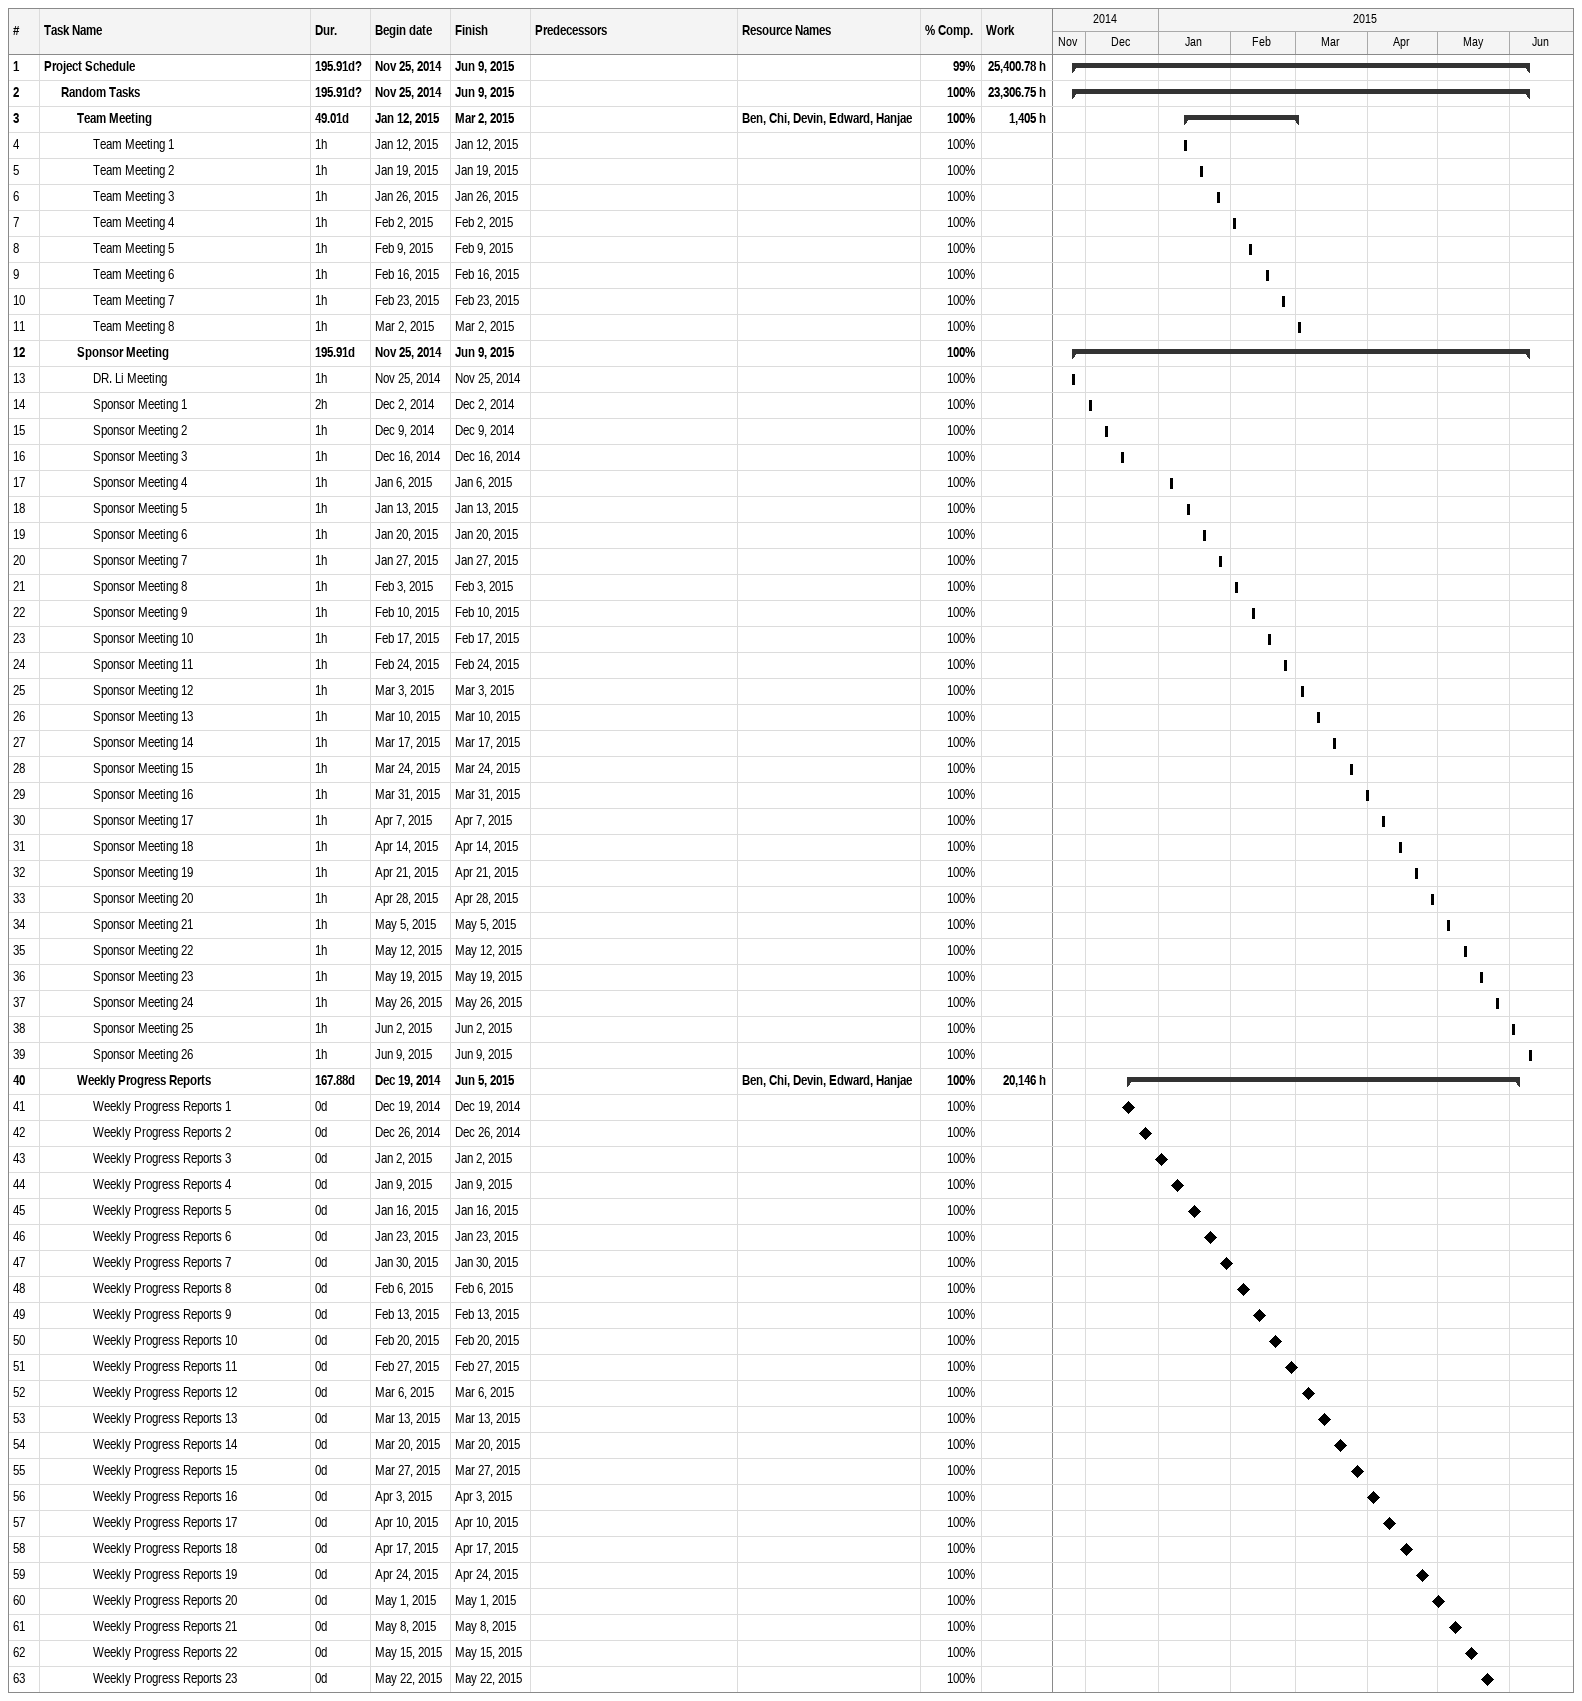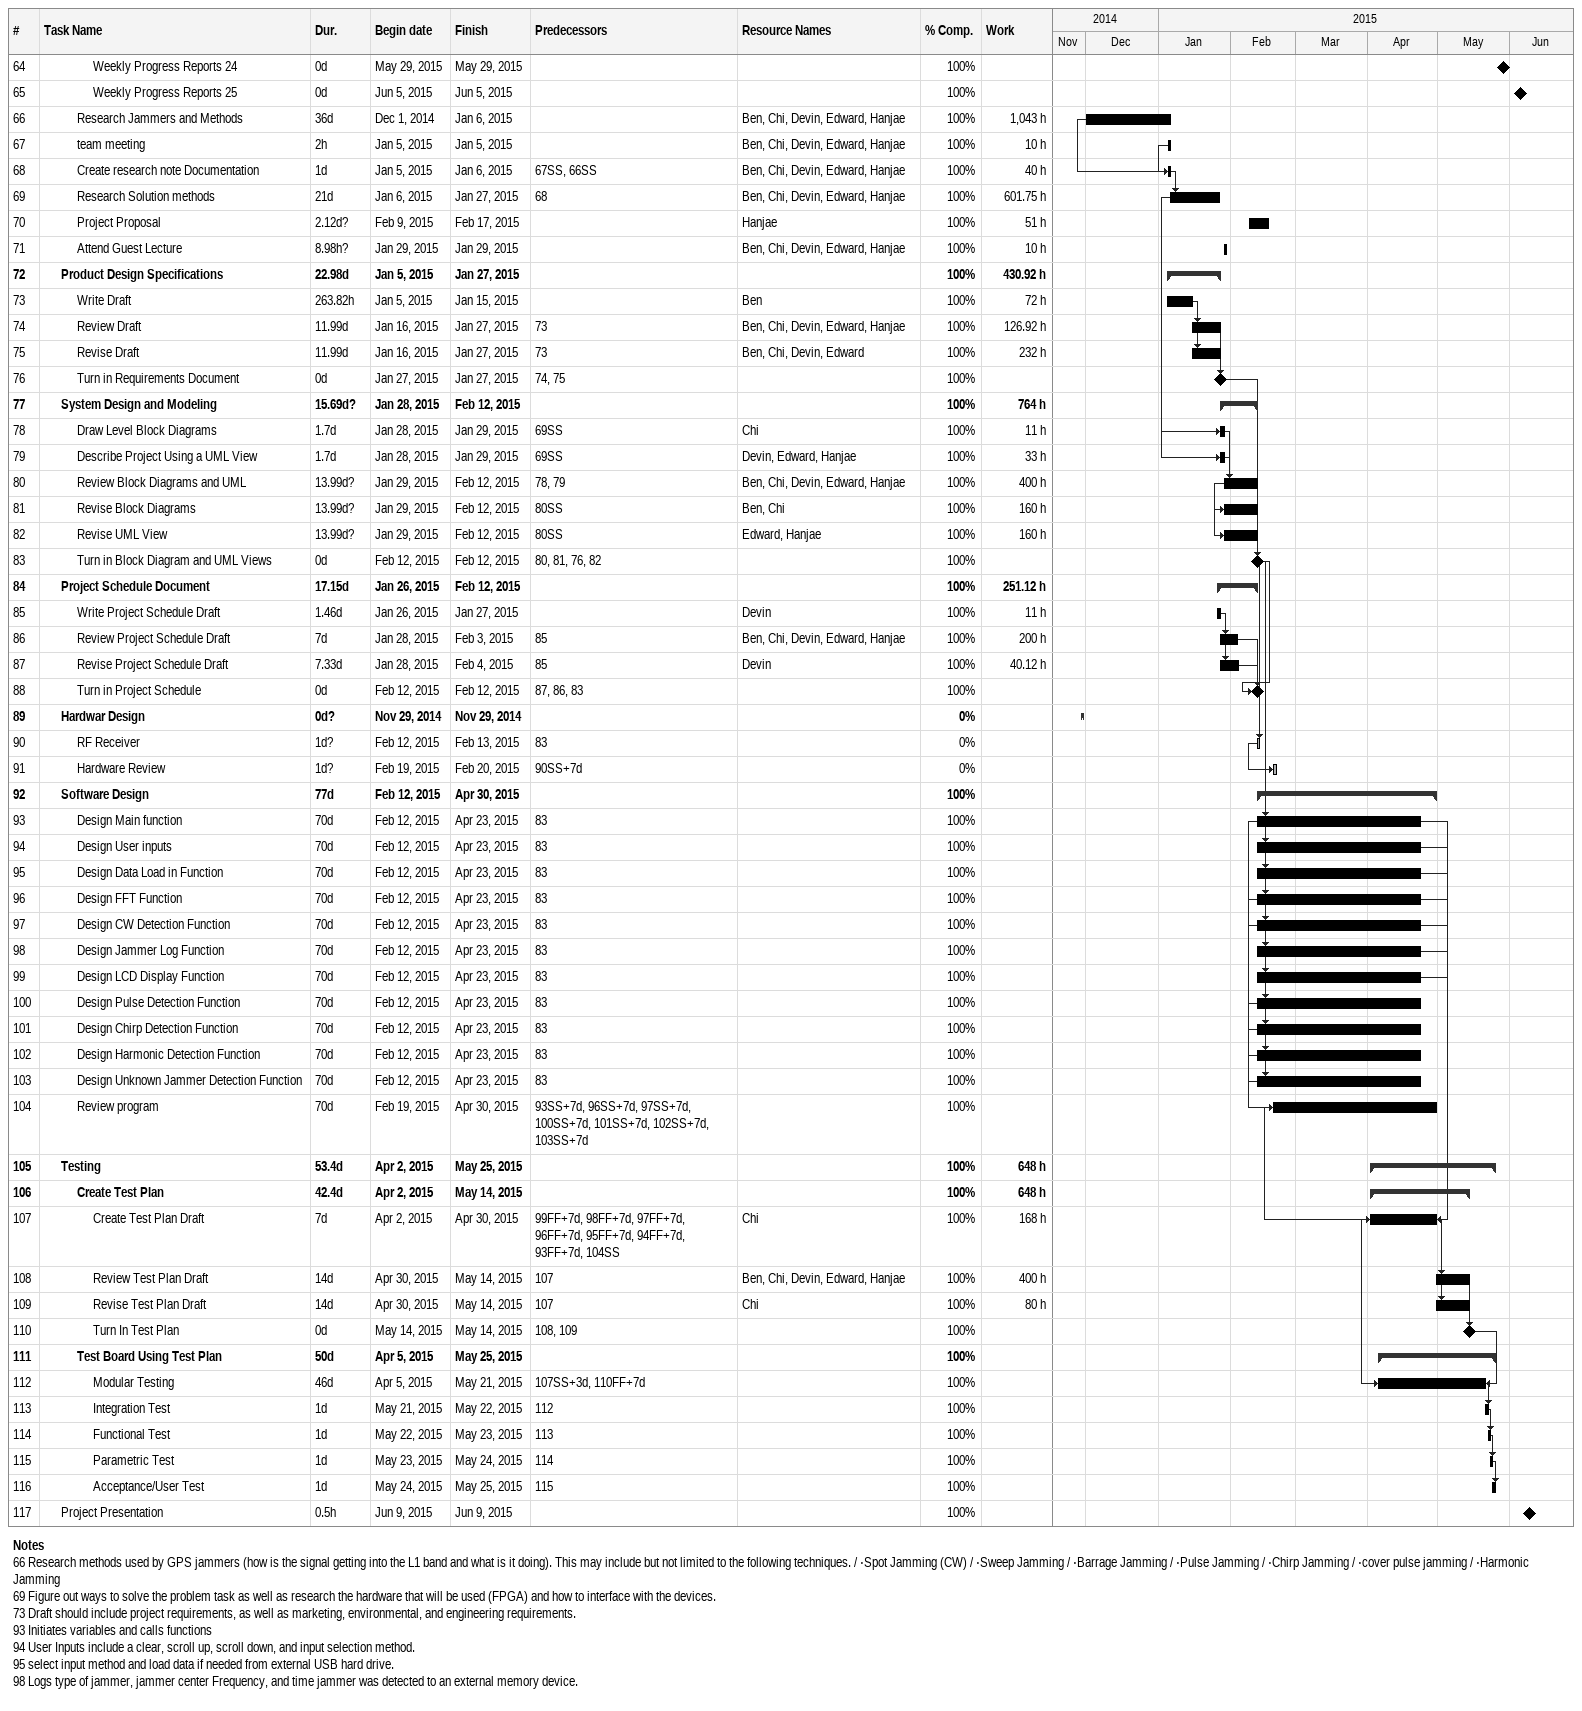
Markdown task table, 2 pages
| ID | Level | Task | Duration | Start | Finish | Predecessors | Resources | % complete | Work (h) |
|---|---|---|---|---|---|---|---|---|---|
| 1 | 1 | **Project Schedule** | 195.91d? | 2014-11-25 | 2015-06-09 |  |  | 99 | 25400.78 |
| 2 | 2 | **Random Tasks** | 195.91d? | 2014-11-25 | 2015-06-09 |  |  | 100 | 23306.75 |
| 3 | 3 | **Team Meeting** | 49.01d | 2015-01-12 | 2015-03-02 |  | Ben, Chi, Devin, Edward, Hanjae | 100 | 1405 |
| 4 | 4 | Team Meeting 1 | 1h | 2015-01-12 | 2015-01-12 |  |  | 100 |  |
| 5 | 4 | Team Meeting 2 | 1h | 2015-01-19 | 2015-01-19 |  |  | 100 |  |
| 6 | 4 | Team Meeting 3 | 1h | 2015-01-26 | 2015-01-26 |  |  | 100 |  |
| 7 | 4 | Team Meeting 4 | 1h | 2015-02-02 | 2015-02-02 |  |  | 100 |  |
| 8 | 4 | Team Meeting 5 | 1h | 2015-02-09 | 2015-02-09 |  |  | 100 |  |
| 9 | 4 | Team Meeting 6 | 1h | 2015-02-16 | 2015-02-16 |  |  | 100 |  |
| 10 | 4 | Team Meeting 7 | 1h | 2015-02-23 | 2015-02-23 |  |  | 100 |  |
| 11 | 4 | Team Meeting 8 | 1h | 2015-03-02 | 2015-03-02 |  |  | 100 |  |
| 12 | 3 | **Sponsor Meeting** | 195.91d | 2014-11-25 | 2015-06-09 |  |  | 100 |  |
| 13 | 4 | DR. Li Meeting | 1h | 2014-11-25 | 2014-11-25 |  |  | 100 |  |
| 14 | 4 | Sponsor Meeting 1 | 2h | 2014-12-02 | 2014-12-02 |  |  | 100 |  |
| 15 | 4 | Sponsor Meeting 2 | 1h | 2014-12-09 | 2014-12-09 |  |  | 100 |  |
| 16 | 4 | Sponsor Meeting 3 | 1h | 2014-12-16 | 2014-12-16 |  |  | 100 |  |
| 17 | 4 | Sponsor Meeting 4 | 1h | 2015-01-06 | 2015-01-06 |  |  | 100 |  |
| 18 | 4 | Sponsor Meeting 5 | 1h | 2015-01-13 | 2015-01-13 |  |  | 100 |  |
| 19 | 4 | Sponsor Meeting 6 | 1h | 2015-01-20 | 2015-01-20 |  |  | 100 |  |
| 20 | 4 | Sponsor Meeting 7 | 1h | 2015-01-27 | 2015-01-27 |  |  | 100 |  |
| 21 | 4 | Sponsor Meeting 8 | 1h | 2015-02-03 | 2015-02-03 |  |  | 100 |  |
| 22 | 4 | Sponsor Meeting 9 | 1h | 2015-02-10 | 2015-02-10 |  |  | 100 |  |
| 23 | 4 | Sponsor Meeting 10 | 1h | 2015-02-17 | 2015-02-17 |  |  | 100 |  |
| 24 | 4 | Sponsor Meeting 11 | 1h | 2015-02-24 | 2015-02-24 |  |  | 100 |  |
| 25 | 4 | Sponsor Meeting 12 | 1h | 2015-03-03 | 2015-03-03 |  |  | 100 |  |
| 26 | 4 | Sponsor Meeting 13 | 1h | 2015-03-10 | 2015-03-10 |  |  | 100 |  |
| 27 | 4 | Sponsor Meeting 14 | 1h | 2015-03-17 | 2015-03-17 |  |  | 100 |  |
| 28 | 4 | Sponsor Meeting 15 | 1h | 2015-03-24 | 2015-03-24 |  |  | 100 |  |
| 29 | 4 | Sponsor Meeting 16 | 1h | 2015-03-31 | 2015-03-31 |  |  | 100 |  |
| 30 | 4 | Sponsor Meeting 17 | 1h | 2015-04-07 | 2015-04-07 |  |  | 100 |  |
| 31 | 4 | Sponsor Meeting 18 | 1h | 2015-04-14 | 2015-04-14 |  |  | 100 |  |
| 32 | 4 | Sponsor Meeting 19 | 1h | 2015-04-21 | 2015-04-21 |  |  | 100 |  |
| 33 | 4 | Sponsor Meeting 20 | 1h | 2015-04-28 | 2015-04-28 |  |  | 100 |  |
| 34 | 4 | Sponsor Meeting 21 | 1h | 2015-05-05 | 2015-05-05 |  |  | 100 |  |
| 35 | 4 | Sponsor Meeting 22 | 1h | 2015-05-12 | 2015-05-12 |  |  | 100 |  |
| 36 | 4 | Sponsor Meeting 23 | 1h | 2015-05-19 | 2015-05-19 |  |  | 100 |  |
| 37 | 4 | Sponsor Meeting 24 | 1h | 2015-05-26 | 2015-05-26 |  |  | 100 |  |
| 38 | 4 | Sponsor Meeting 25 | 1h | 2015-06-02 | 2015-06-02 |  |  | 100 |  |
| 39 | 4 | Sponsor Meeting 26 | 1h | 2015-06-09 | 2015-06-09 |  |  | 100 |  |
| 40 | 3 | **Weekly Progress Reports** | 167.88d | 2014-12-19 | 2015-06-05 |  | Ben, Chi, Devin, Edward, Hanjae | 100 | 20146 |
| 41 | 4 | Weekly Progress Reports 1 | 0d | 2014-12-19 | 2014-12-19 |  |  | 100 |  |
| 42 | 4 | Weekly Progress Reports 2 | 0d | 2014-12-26 | 2014-12-26 |  |  | 100 |  |
| 43 | 4 | Weekly Progress Reports 3 | 0d | 2015-01-02 | 2015-01-02 |  |  | 100 |  |
| 44 | 4 | Weekly Progress Reports 4 | 0d | 2015-01-09 | 2015-01-09 |  |  | 100 |  |
| 45 | 4 | Weekly Progress Reports 5 | 0d | 2015-01-16 | 2015-01-16 |  |  | 100 |  |
| 46 | 4 | Weekly Progress Reports 6 | 0d | 2015-01-23 | 2015-01-23 |  |  | 100 |  |
| 47 | 4 | Weekly Progress Reports 7 | 0d | 2015-01-30 | 2015-01-30 |  |  | 100 |  |
| 48 | 4 | Weekly Progress Reports 8 | 0d | 2015-02-06 | 2015-02-06 |  |  | 100 |  |
| 49 | 4 | Weekly Progress Reports 9 | 0d | 2015-02-13 | 2015-02-13 |  |  | 100 |  |
| 50 | 4 | Weekly Progress Reports 10 | 0d | 2015-02-20 | 2015-02-20 |  |  | 100 |  |
| 51 | 4 | Weekly Progress Reports 11 | 0d | 2015-02-27 | 2015-02-27 |  |  | 100 |  |
| 52 | 4 | Weekly Progress Reports 12 | 0d | 2015-03-06 | 2015-03-06 |  |  | 100 |  |
| 53 | 4 | Weekly Progress Reports 13 | 0d | 2015-03-13 | 2015-03-13 |  |  | 100 |  |
| 54 | 4 | Weekly Progress Reports 14 | 0d | 2015-03-20 | 2015-03-20 |  |  | 100 |  |
| 55 | 4 | Weekly Progress Reports 15 | 0d | 2015-03-27 | 2015-03-27 |  |  | 100 |  |
| 56 | 4 | Weekly Progress Reports 16 | 0d | 2015-04-03 | 2015-04-03 |  |  | 100 |  |
| 57 | 4 | Weekly Progress Reports 17 | 0d | 2015-04-10 | 2015-04-10 |  |  | 100 |  |
| 58 | 4 | Weekly Progress Reports 18 | 0d | 2015-04-17 | 2015-04-17 |  |  | 100 |  |
| 59 | 4 | Weekly Progress Reports 19 | 0d | 2015-04-24 | 2015-04-24 |  |  | 100 |  |
| 60 | 4 | Weekly Progress Reports 20 | 0d | 2015-05-01 | 2015-05-01 |  |  | 100 |  |
| 61 | 4 | Weekly Progress Reports 21 | 0d | 2015-05-08 | 2015-05-08 |  |  | 100 |  |
| 62 | 4 | Weekly Progress Reports 22 | 0d | 2015-05-15 | 2015-05-15 |  |  | 100 |  |
| 63 | 4 | Weekly Progress Reports 23 | 0d | 2015-05-22 | 2015-05-22 |  |  | 100 |  |
| 64 | 4 | Weekly Progress Reports 24 | 0d | 2015-05-29 | 2015-05-29 |  |  | 100 |  |
| 65 | 4 | Weekly Progress Reports 25 | 0d | 2015-06-05 | 2015-06-05 |  |  | 100 |  |
| 66 | 3 | Research Jammers and Methods | 36d | 2014-12-01 | 2015-01-06 |  | Ben, Chi, Devin, Edward, Hanjae | 100 | 1043 |
| 67 | 3 | team meeting | 2h | 2015-01-05 | 2015-01-05 |  | Ben, Chi, Devin, Edward, Hanjae | 100 | 10 |
| 68 | 3 | Create research note Documentation | 1d | 2015-01-05 | 2015-01-06 | 67SS, 66SS | Ben, Chi, Devin, Edward, Hanjae | 100 | 40 |
| 69 | 3 | Research Solution methods | 21d | 2015-01-06 | 2015-01-27 | 68 | Ben, Chi, Devin, Edward, Hanjae | 100 | 601.75 |
| 70 | 3 | Project Proposal | 2.12d? | 2015-02-09 | 2015-02-17 |  | Hanjae | 100 | 51 |
| 71 | 3 | Attend Guest Lecture | 8.98h? | 2015-01-29 | 2015-01-29 |  | Ben, Chi, Devin, Edward, Hanjae | 100 | 10 |
| 72 | 2 | **Product Design Specifications** | 22.98d | 2015-01-05 | 2015-01-27 |  |  | 100 | 430.92 |
| 73 | 3 | Write Draft | 263.82h | 2015-01-05 | 2015-01-15 |  | Ben | 100 | 72 |
| 74 | 3 | Review Draft | 11.99d | 2015-01-16 | 2015-01-27 | 73 | Ben, Chi, Devin, Edward, Hanjae | 100 | 126.92 |
| 75 | 3 | Revise Draft | 11.99d | 2015-01-16 | 2015-01-27 | 73 | Ben, Chi, Devin, Edward | 100 | 232 |
| 76 | 3 | Turn in Requirements Document | 0d | 2015-01-27 | 2015-01-27 | 74, 75 |  | 100 |  |
| 77 | 2 | **System Design and Modeling** | 15.69d? | 2015-01-28 | 2015-02-12 |  |  | 100 | 764 |
| 78 | 3 | Draw Level Block Diagrams | 1.7d | 2015-01-28 | 2015-01-29 | 69SS | Chi | 100 | 11 |
| 79 | 3 | Describe Project Using a UML View | 1.7d | 2015-01-28 | 2015-01-29 | 69SS | Devin, Edward, Hanjae | 100 | 33 |
| 80 | 3 | Review Block Diagrams and UML | 13.99d? | 2015-01-29 | 2015-02-12 | 78, 79 | Ben, Chi, Devin, Edward, Hanjae | 100 | 400 |
| 81 | 3 | Revise Block Diagrams | 13.99d? | 2015-01-29 | 2015-02-12 | 80SS | Ben, Chi | 100 | 160 |
| 82 | 3 | Revise UML View | 13.99d? | 2015-01-29 | 2015-02-12 | 80SS | Edward, Hanjae | 100 | 160 |
| 83 | 3 | Turn in Block Diagram and UML Views | 0d | 2015-02-12 | 2015-02-12 | 80, 81, 76, 82 |  | 100 |  |
| 84 | 2 | **Project Schedule Document** | 17.15d | 2015-01-26 | 2015-02-12 |  |  | 100 | 251.12 |
| 85 | 3 | Write Project Schedule Draft | 1.46d | 2015-01-26 | 2015-01-27 |  | Devin | 100 | 11 |
| 86 | 3 | Review Project Schedule Draft | 7d | 2015-01-28 | 2015-02-03 | 85 | Ben, Chi, Devin, Edward, Hanjae | 100 | 200 |
| 87 | 3 | Revise Project Schedule Draft | 7.33d | 2015-01-28 | 2015-02-04 | 85 | Devin | 100 | 40.12 |
| 88 | 3 | Turn in Project Schedule | 0d | 2015-02-12 | 2015-02-12 | 87, 86, 83 |  | 100 |  |
| 89 | 2 | **Hardwar Design** | 0d? | 2014-11-29 | 2014-11-29 |  |  | 0 |  |
| 90 | 3 | RF Receiver | 1d? | 2015-02-12 | 2015-02-13 | 83 |  | 0 |  |
| 91 | 3 | Hardware Review | 1d? | 2015-02-19 | 2015-02-20 | 90SS+7d |  | 0 |  |
| 92 | 2 | **Software Design** | 77d | 2015-02-12 | 2015-04-30 |  |  | 100 |  |
| 93 | 3 | Design Main function | 70d | 2015-02-12 | 2015-04-23 | 83 |  | 100 |  |
| 94 | 3 | Design User inputs | 70d | 2015-02-12 | 2015-04-23 | 83 |  | 100 |  |
| 95 | 3 | Design Data Load in Function | 70d | 2015-02-12 | 2015-04-23 | 83 |  | 100 |  |
| 96 | 3 | Design FFT Function | 70d | 2015-02-12 | 2015-04-23 | 83 |  | 100 |  |
| 97 | 3 | Design CW Detection Function | 70d | 2015-02-12 | 2015-04-23 | 83 |  | 100 |  |
| 98 | 3 | Design Jammer Log Function | 70d | 2015-02-12 | 2015-04-23 | 83 |  | 100 |  |
| 99 | 3 | Design LCD Display Function | 70d | 2015-02-12 | 2015-04-23 | 83 |  | 100 |  |
| 100 | 3 | Design Pulse Detection Function | 70d | 2015-02-12 | 2015-04-23 | 83 |  | 100 |  |
| 101 | 3 | Design Chirp Detection Function | 70d | 2015-02-12 | 2015-04-23 | 83 |  | 100 |  |
| 102 | 3 | Design Harmonic Detection Function | 70d | 2015-02-12 | 2015-04-23 | 83 |  | 100 |  |
| 103 | 3 | Design Unknown Jammer Detection Function | 70d | 2015-02-12 | 2015-04-23 | 83 |  | 100 |  |
| 104 | 3 | Review program | 70d | 2015-02-19 | 2015-04-30 | 93SS+7d, 96SS+7d, 97SS+7d, 100SS+7d, 101SS+7d, 102SS+7d, 103SS+7d |  | 100 |  |
| 105 | 2 | **Testing** | 53.4d | 2015-04-02 | 2015-05-25 |  |  | 100 | 648 |
| 106 | 3 | **Create Test Plan** | 42.4d | 2015-04-02 | 2015-05-14 |  |  | 100 | 648 |
| 107 | 4 | Create Test Plan Draft | 7d | 2015-04-02 | 2015-04-30 | 99FF+7d, 98FF+7d, 97FF+7d, 96FF+7d, 95FF+7d, 94FF+7d, 93FF+7d, 104SS | Chi | 100 | 168 |
| 108 | 4 | Review Test Plan Draft | 14d | 2015-04-30 | 2015-05-14 | 107 | Ben, Chi, Devin, Edward, Hanjae | 100 | 400 |
| 109 | 4 | Revise Test Plan Draft | 14d | 2015-04-30 | 2015-05-14 | 107 | Chi | 100 | 80 |
| 110 | 4 | Turn In Test Plan | 0d | 2015-05-14 | 2015-05-14 | 108, 109 |  | 100 |  |
| 111 | 3 | **Test Board Using Test Plan** | 50d | 2015-04-05 | 2015-05-25 |  |  | 100 |  |
| 112 | 4 | Modular Testing | 46d | 2015-04-05 | 2015-05-21 | 107SS+3d, 110FF+7d |  | 100 |  |
| 113 | 4 | Integration Test | 1d | 2015-05-21 | 2015-05-22 | 112 |  | 100 |  |
| 114 | 4 | Functional Test | 1d | 2015-05-22 | 2015-05-23 | 113 |  | 100 |  |
| 115 | 4 | Parametric Test | 1d | 2015-05-23 | 2015-05-24 | 114 |  | 100 |  |
| 116 | 4 | Acceptance/User Test | 1d | 2015-05-24 | 2015-05-25 | 115 |  | 100 |  |
| 117 | 2 | Project Presentation | 0.5h | 2015-06-09 | 2015-06-09 |  |  | 100 |  |

Notes
- 66: Research methods used by GPS jammers (how is the signal getting into the L1 band and what is it doing). This may include but not limited to the following techniques. / ·Spot Jamming (CW) / ·Sweep Jamming / ·Barrage Jamming / ·Pulse Jamming / ·Chirp Jamming / ·cover pulse jamming / ·Harmonic Jamming
- 69: Figure out ways to solve the problem task as well as research the hardware that will be used (FPGA) and how to interface with the devices.
- 73: Draft should include project requirements, as well as marketing, environmental, and engineering requirements.
- 93: Initiates variables and calls functions
- 94: User Inputs include a clear, scroll up, scroll down, and input selection method.
- 95: select input method and load data if needed from external USB hard drive.
- 98: Logs type of jammer, jammer center Frequency, and time jammer was detected to an external memory device.
